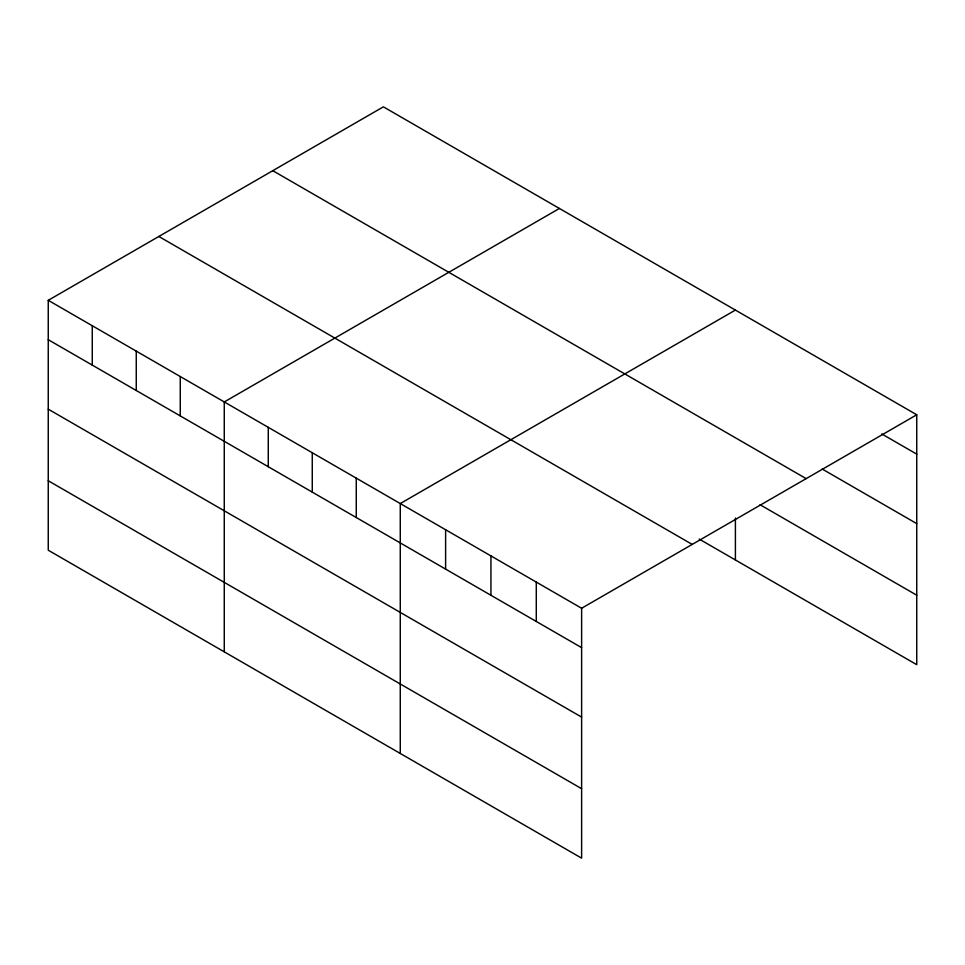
<?xml version="1.0" encoding="UTF-8"?>
<svg xmlns="http://www.w3.org/2000/svg" width="965" height="965" viewBox="0 0 965 965"><rect width="100%" height="100%" fill="white"/><g stroke="black" fill="none" stroke-linecap="round" stroke-linejoin="round"><path stroke-width="1.45" d="M48.25 300.32L581.618 608.264L581.618 858.162L48.25 550.219L48.25 300.32L383.382 106.838L916.75 414.781L916.75 664.68L699.167 539.049M559.398 208.464L224.266 401.947L224.266 651.845M735.402 310.079L400.27 503.561L400.27 753.46M581.618 608.264L916.75 414.781M881.781 433.948L916.75 454.141M822.192 469.026L916.75 523.621M272.793 170.684L806.161 478.628M760.022 504.707L916.75 595.2M158.839 236.473L692.207 544.417M48.25 339.692L581.618 647.636M48.25 409.172L581.618 717.104M48.25 480.751L581.618 788.682M735.402 518L735.402 559.977M536.287 582.088L536.287 621.46M490.944 555.912L490.944 595.284M445.613 529.737L445.613 569.109M356.266 478.157L356.266 517.53M312.262 452.754L312.262 492.126M268.27 427.35L268.27 466.722M180.262 376.543L180.262 415.903M136.258 351.139L136.258 390.499M92.254 325.736L92.254 365.096"/></g></svg>
